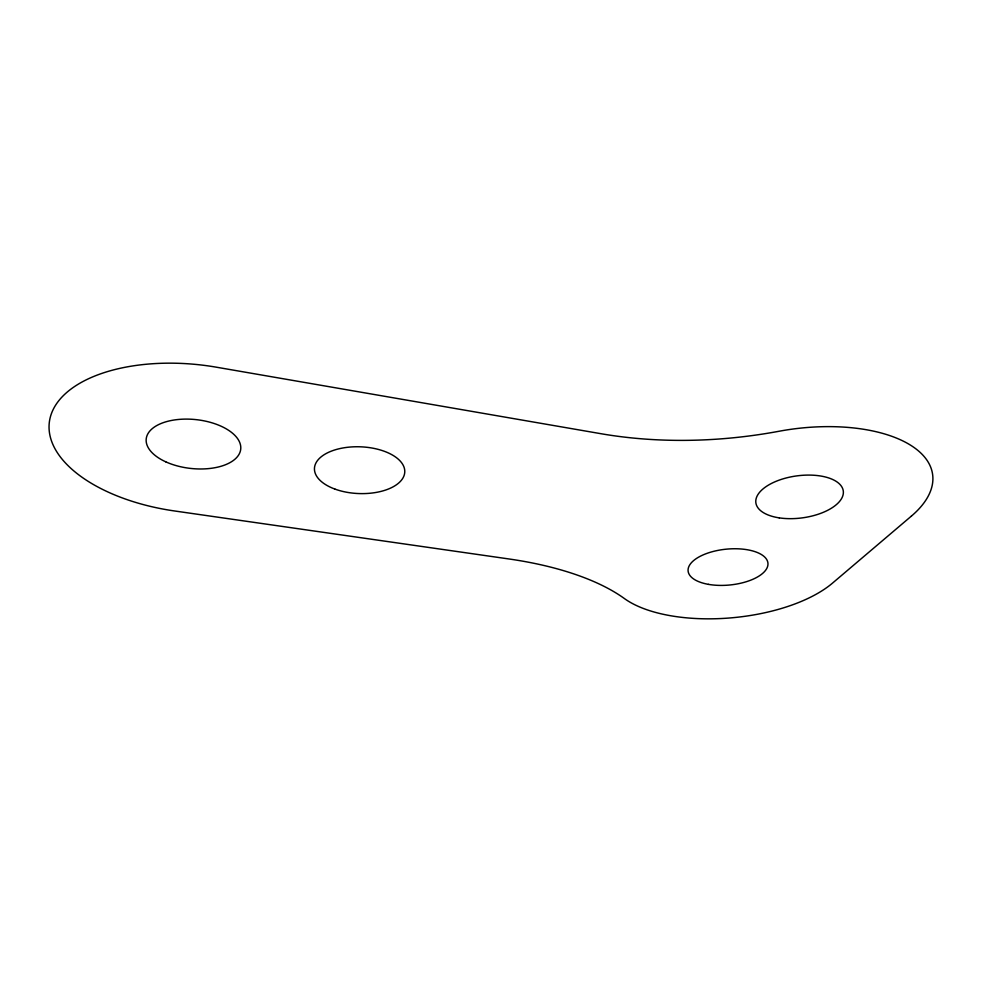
<?xml version="1.0" encoding="UTF-8"?>
<svg xmlns="http://www.w3.org/2000/svg" width="982" height="982" viewBox="0 0 982 982"><rect width="100%" height="100%" fill="white"/><g stroke="black" fill="none" stroke-linecap="round" stroke-linejoin="round"><path stroke-width="1.47" d="M911.406 516.09L832.576 583.062A120.59 54.243 -5.6 0 1 728.006 618.108A120.59 54.243 -5.6 0 1 624.442 598.578A214.469 88.748 -0.1 0 0 509.044 558.979L174.415 510.947A143.077 74.08 6.3 0 1 50.585 416.172A143.077 74.08 6.3 0 1 216.31 367.182L600.775 433.676A345.443 218.863 -10 0 0 779.107 431.245A132.717 63.842 -7.7 0 1 911.37 445.693A132.717 63.842 -7.7 0 1 911.406 516.09M165.725 461.81A47.529 24.55 6.2 0 0 240.541 450.333A47.529 24.55 6.2 0 0 174.121 420.001A47.529 24.55 6.2 0 0 165.725 461.81M334.825 489.048A45.184 23.384 2.2 0 0 404.707 472.759A45.184 23.384 2.2 0 0 339.306 448.713A45.184 23.384 2.2 0 0 334.825 489.048M779.18 517.858A44.116 21.174 -7.7 0 0 843.342 491.516A44.116 21.174 -7.7 0 0 776.173 481.278A44.116 21.174 -7.7 0 0 779.18 517.858M708.464 584.364A40.102 17.995 -5.6 0 0 767.973 563.754A40.102 17.995 -5.6 0 0 707.641 553.136A40.102 17.995 -5.6 0 0 708.464 584.364"/></g></svg>
